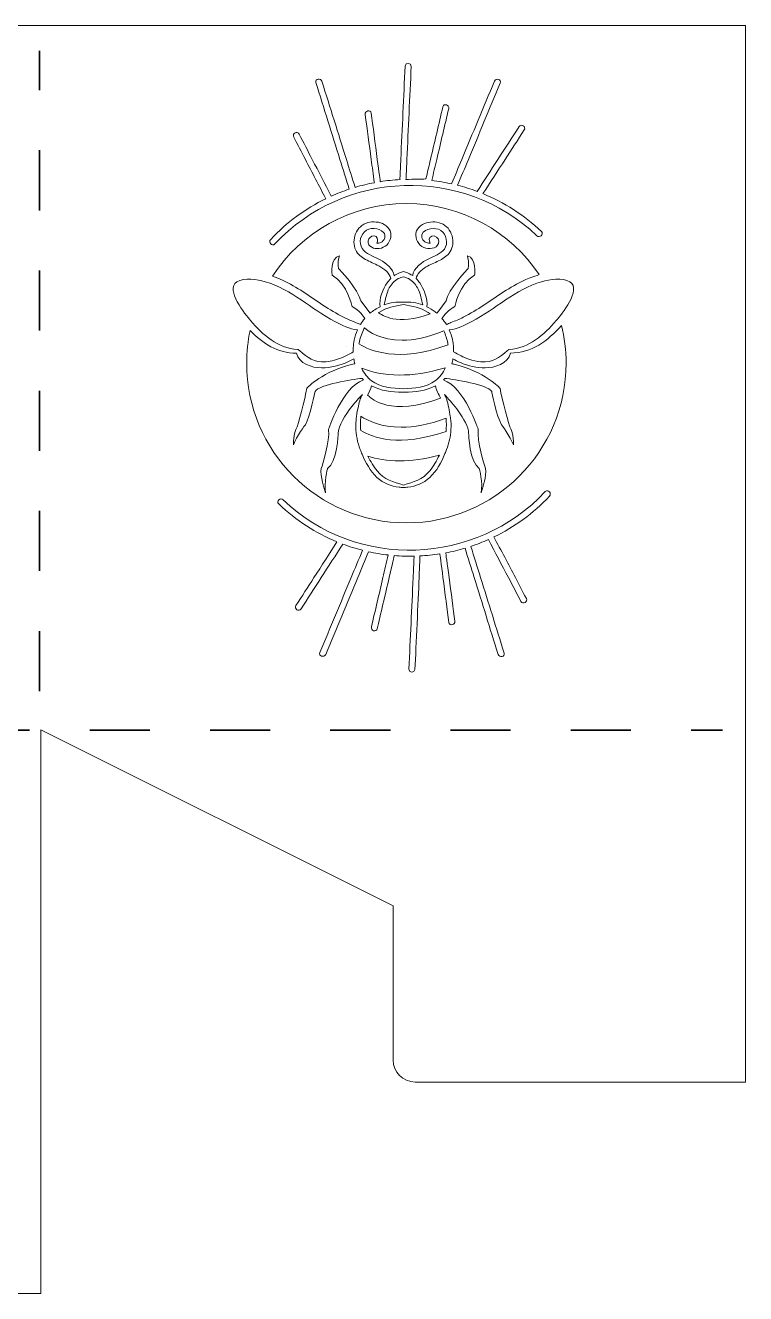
# Model space of a CAD drawing. Extents: x 8 to 992, y -718 to -282.
# Drawn here: x 744.8 to 991.9, y -717.6 to -282.5 of the extents above; entities that cross this region are included whole.
import ezdxf

# ---------------------------------------------------------------- set-up
doc = ezdxf.new("R2010")
doc.units = 0
doc.header["$MEASUREMENT"] = 0
doc.linetypes.add('AI-Linetype-2', pattern=[41.240002, 20.620001, -20.620001])
doc.linetypes.add('AI-Linetype-6', pattern=[41.240002, 20.620001, -20.620001])
doc.layers.add('Layer 1', color=7, linetype='Continuous')

# ---------------------------------------------------------------- blocks, each defined once
blk = doc.blocks.new('block 2')
at = {"layer": 'Layer 1', "true_color": 0x010101}
h = blk.add_hatch(color=18, dxfattribs=at)
h.dxf.hatch_style = 2
h.paths.add_polyline_path([(854.92, -392.8), (854.91, -392.81), (854.91, -392.81)])
at = {"layer": 'Layer 1', "lineweight": 0}
blk.add_lwpolyline([(854.92, -392.8), (854.91, -392.81), (854.91, -392.81), (854.92, -392.8)], dxfattribs=at)
blk.add_lwpolyline([(854.92, -392.8), (854.91, -392.81), (854.91, -392.81), (854.92, -392.8)], dxfattribs=at)
for points, knots in [([(515.73, -282.5), (515.73, -282.5), (265.73, -282.5), (265.73, -282.5), (265.73, -282.5), (259.42, -282.5), (259.42, -282.5), (259.42, -282.5), (27.54, -282.5), (27.54, -282.5), (27.54, -282.5), (27.54, -282.88), (27.54, -282.88), (27.54, -282.88), (26.18, -282.88), (26.18, -282.88), (26.18, -282.88), (25.18, -282.88), (25.18, -282.88), (25.18, -282.88), (7.77, -306.87), (7.77, -306.87), (7.77, -306.87), (7.77, -496.34), (7.77, -496.34), (7.77, -496.34), (25.18, -524.27), (25.18, -524.27), (25.18, -524.27), (25.32, -524.27), (25.32, -524.27), (25.32, -524.27), (26.18, -525.99), (26.18, -525.99), (26.18, -525.99), (34.86, -543.34), (34.86, -543.34), (34.86, -543.34), (85.76, -645.13), (85.76, -645.13), (85.76, -645.13), (85.76, -693.41), (85.76, -693.41), (85.76, -693.61), (85.77, -693.82), (85.77, -694.03), (85.63, -694.61), (85.55, -695.21), (85.55, -695.84), (85.55, -695.84), (85.55, -710.03), (85.55, -710.03), (85.55, -714.23), (88.95, -717.64), (93.15, -717.64), (93.15, -717.64), (107.35, -717.64), (107.35, -717.64), (107.77, -717.64), (108.17, -717.6), (108.57, -717.53), (109.02, -717.56), (109.47, -717.57), (109.93, -717.57), (109.93, -717.57), (182.44, -717.57), (182.44, -717.57), (182.85, -717.57), (183.25, -717.56), (183.65, -717.54), (184.03, -717.6), (184.41, -717.64), (184.8, -717.64), (184.8, -717.64), (199, -717.64), (199, -717.64), (203.2, -717.64), (206.6, -714.23), (206.6, -710.03), (206.6, -710.03), (206.6, -695.84), (206.6, -695.84), (206.6, -695.55), (206.59, -695.26), (206.55, -694.98), (206.59, -694.48), (206.61, -693.97), (206.61, -693.47), (206.61, -693.47), (206.61, -645.13), (206.61, -645.13), (206.61, -645.13), (257.49, -543.34), (257.49, -543.34), (257.49, -543.34), (259.42, -539.47), (259.42, -539.47), (259.42, -539.47), (267.05, -524.22), (267.05, -524.22), (267.05, -524.22), (267.05, -645.13), (267.05, -645.13), (267.05, -645.13), (363.75, -645.13), (363.75, -645.13), (364.02, -645.13), (364.29, -645.12), (364.55, -645.11), (365.04, -645.21), (365.55, -645.26), (366.07, -645.26), (366.07, -645.26), (380.27, -645.26), (380.27, -645.26), (384.47, -645.26), (387.87, -641.85), (387.87, -637.65), (387.87, -637.65), (387.87, -623.46), (387.87, -623.46), (387.87, -623.13), (387.85, -622.81), (387.81, -622.5), (387.84, -621.97), (387.86, -621.44), (387.86, -620.9), (387.86, -620.9), (387.86, -584.65), (387.86, -584.65), (387.86, -584.65), (508.4, -524.37), (508.4, -524.37), (508.4, -524.37), (508.4, -717.57), (508.4, -717.57), (508.4, -717.57), (544.66, -717.57), (544.66, -717.57), (545.56, -717.58), (546.45, -717.52), (547.33, -717.43), (547.33, -717.43), (561.11, -717.43), (561.11, -717.43), (565.31, -717.43), (568.72, -714.02), (568.72, -709.82), (568.72, -709.82), (568.72, -696.14), (568.72, -696.14), (568.82, -695.26), (568.87, -694.37), (568.88, -693.47), (568.88, -693.47), (568.88, -645.13), (568.88, -645.13), (568.88, -645.13), (689.73, -645.13), (689.73, -645.13), (689.73, -645.13), (689.73, -693.41), (689.73, -693.41), (689.73, -693.61), (689.74, -693.8), (689.74, -694), (689.63, -694.53), (689.56, -695.07), (689.56, -695.63), (689.56, -695.63), (689.56, -709.82), (689.56, -709.82), (689.56, -714.02), (692.97, -717.43), (697.17, -717.43), (697.17, -717.43), (711.26, -717.43), (711.26, -717.43), (712.13, -717.52), (713.01, -717.57), (713.89, -717.57), (713.89, -717.57), (750.19, -717.57), (750.19, -717.57), (750.19, -717.57), (750.19, -524.22), (750.19, -524.22), (750.19, -524.22), (871.01, -584.63), (871.01, -584.63), (871.01, -584.63), (871.01, -620.96), (871.01, -620.96), (871.01, -621.37), (871.02, -621.76), (871.04, -622.16), (870.99, -622.52), (870.96, -622.88), (870.96, -623.25), (870.96, -623.25), (870.96, -637.44), (870.96, -637.44), (870.96, -641.64), (874.36, -645.05), (878.56, -645.05), (878.56, -645.05), (892.76, -645.05), (892.76, -645.05), (892.87, -645.05), (892.97, -645.04), (893.07, -645.03), (893.77, -645.09), (894.47, -645.13), (895.18, -645.13), (895.18, -645.13), (991.86, -645.13), (991.86, -645.13), (991.86, -645.13), (991.86, -282.5), (991.86, -282.5), (991.86, -282.5), (515.73, -282.5), (515.73, -282.5)], [0, 0, 0, 0, 1, 1, 1, 2, 2, 2, 3, 3, 3, 4, 4, 4, 5, 5, 5, 6, 6, 6, 7, 7, 7, 8, 8, 8, 9, 9, 9, 10, 10, 10, 11, 11, 11, 12, 12, 12, 13, 13, 13, 14, 14, 14, 15, 15, 15, 16, 16, 16, 17, 17, 17, 18, 18, 18, 19, 19, 19, 20, 20, 20, 21, 21, 21, 22, 22, 22, 23, 23, 23, 24, 24, 24, 25, 25, 25, 26, 26, 26, 27, 27, 27, 28, 28, 28, 29, 29, 29, 30, 30, 30, 31, 31, 31, 32, 32, 32, 33, 33, 33, 34, 34, 34, 35, 35, 35, 36, 36, 36, 37, 37, 37, 38, 38, 38, 39, 39, 39, 40, 40, 40, 41, 41, 41, 42, 42, 42, 43, 43, 43, 44, 44, 44, 45, 45, 45, 46, 46, 46, 47, 47, 47, 48, 48, 48, 49, 49, 49, 50, 50, 50, 51, 51, 51, 52, 52, 52, 53, 53, 53, 54, 54, 54, 55, 55, 55, 56, 56, 56, 57, 57, 57, 58, 58, 58, 59, 59, 59, 60, 60, 60, 61, 61, 61, 62, 62, 62, 63, 63, 63, 64, 64, 64, 65, 65, 65, 66, 66, 66, 67, 67, 67, 68, 68, 68, 69, 69, 69, 70, 70, 70, 71, 71, 71, 72, 72, 72, 73, 73, 73, 74, 74, 74, 74]), ([(830.38, -357.5), (854.3, -332.01), (894.83, -330.46), (920.26, -354.66), (921.24, -355.59), (922.8, -354.19), (921.82, -353.25), (915.83, -347.55), (909.01, -343.22), (901.76, -340.24), (904.3, -336.32), (906.84, -332.41), (909.38, -328.49), (911.56, -325.12), (913.74, -321.75), (915.92, -318.39), (916.66, -317.25), (914.9, -316.1), (914.16, -317.24), (911.73, -320.99), (909.31, -324.74), (906.88, -328.49), (904.51, -332.14), (902.14, -335.8), (899.77, -339.46), (897.57, -338.64), (895.34, -337.94), (893.07, -337.37), (894.31, -334.41), (895.55, -331.45), (896.78, -328.49), (900.42, -319.76), (904.07, -311.04), (907.71, -302.32), (908.23, -301.06), (906.23, -300.42), (905.72, -301.66), (901.98, -310.6), (898.25, -319.55), (894.51, -328.49), (893.35, -331.28), (892.18, -334.08), (891.01, -336.88), (888.77, -336.38), (886.51, -336), (884.23, -335.75), (884.8, -333.33), (885.37, -330.91), (885.94, -328.49), (887.3, -322.69), (888.66, -316.89), (890.02, -311.1), (890.33, -309.79), (888.34, -309.12), (888.03, -310.44), (886.62, -316.46), (885.21, -322.47), (883.79, -328.49), (883.27, -330.71), (882.75, -332.94), (882.23, -335.16), (882.19, -335.3), (877.63, -335.3), (875.34, -335.35), (875.37, -335.26), (875.39, -335.16), (875.39, -335.06), (875.5, -332.87), (875.6, -330.68), (875.7, -328.49), (876.19, -317.86), (876.68, -307.23), (877.18, -296.6), (877.24, -295.25), (875.15, -295.14), (875.08, -296.49), (874.59, -307.16), (874.09, -317.82), (873.6, -328.49), (873.5, -330.64), (873.4, -332.8), (873.3, -334.95), (873.29, -335.13), (873.32, -335.28), (873.38, -335.42), (871.09, -335.53), (868.81, -335.77), (866.54, -336.13), (866.55, -336.09), (866.12, -332.79), (865.55, -328.49), (864.88, -323.37), (864.01, -316.83), (863.45, -312.63), (863.27, -311.29), (861.22, -311.75), (861.4, -313.09), (862.09, -318.22), (862.77, -323.35), (863.45, -328.49), (863.8, -331.09), (864.15, -333.69), (864.49, -336.29), (864.49, -336.29), (864.54, -336.47), (864.54, -336.47), (862.31, -336.89), (860.1, -337.42), (857.93, -338.07), (856.93, -334.88), (855.93, -331.68), (854.93, -328.49), (852.14, -319.55), (849.35, -310.61), (846.56, -301.66), (846.16, -300.39), (844.11, -300.82), (844.51, -302.12), (847.26, -310.91), (850, -319.7), (852.74, -328.49), (853.81, -331.89), (854.87, -335.3), (855.93, -338.7), (853.85, -339.39), (851.79, -340.19), (849.77, -341.1), (847.59, -336.9), (845.41, -332.69), (843.24, -328.49), (841.74, -325.6), (840.25, -322.72), (838.75, -319.83), (838.13, -318.63), (836.26, -319.59), (836.89, -320.8), (838.22, -323.36), (839.54, -325.92), (840.87, -328.49), (843.2, -332.99), (845.54, -337.49), (847.87, -341.99), (840.95, -345.37), (834.53, -350.02), (828.98, -355.94), (828.06, -356.92), (829.46, -358.49), (830.38, -357.5)], [0, 0, 0, 0, 1, 1, 1, 2, 2, 2, 3, 3, 3, 4, 4, 4, 5, 5, 5, 6, 6, 6, 7, 7, 7, 8, 8, 8, 9, 9, 9, 10, 10, 10, 11, 11, 11, 12, 12, 12, 13, 13, 13, 14, 14, 14, 15, 15, 15, 16, 16, 16, 17, 17, 17, 18, 18, 18, 19, 19, 19, 20, 20, 20, 21, 21, 21, 22, 22, 22, 23, 23, 23, 24, 24, 24, 25, 25, 25, 26, 26, 26, 27, 27, 27, 28, 28, 28, 29, 29, 29, 30, 30, 30, 31, 31, 31, 32, 32, 32, 33, 33, 33, 34, 34, 34, 35, 35, 35, 36, 36, 36, 37, 37, 37, 38, 38, 38, 39, 39, 39, 40, 40, 40, 41, 41, 41, 42, 42, 42, 43, 43, 43, 44, 44, 44, 45, 45, 45, 46, 46, 46, 47, 47, 47, 48, 48, 48, 49, 49, 49, 49]), ([(828.98, -355.94), (834.53, -350.02), (840.95, -345.37), (847.87, -341.99), (845.54, -337.49), (843.2, -332.99), (840.87, -328.49), (839.54, -325.92), (838.22, -323.36), (836.89, -320.8), (836.26, -319.59), (838.13, -318.63), (838.75, -319.83), (840.25, -322.72), (841.74, -325.6), (843.24, -328.49), (845.41, -332.69), (847.59, -336.9), (849.77, -341.1), (851.79, -340.19), (853.85, -339.39), (855.93, -338.7), (854.87, -335.3), (853.81, -331.89), (852.74, -328.49), (850, -319.7), (847.26, -310.91), (844.51, -302.12), (844.11, -300.82), (846.16, -300.39), (846.56, -301.66), (849.35, -310.61), (852.14, -319.55), (854.93, -328.49), (855.93, -331.68), (856.93, -334.88), (857.93, -338.07), (860.1, -337.42), (862.31, -336.89), (864.54, -336.47), (864.54, -336.47), (864.49, -336.29), (864.49, -336.29), (864.15, -333.69), (863.8, -331.09), (863.45, -328.49), (862.77, -323.35), (862.09, -318.22), (861.4, -313.09), (861.22, -311.75), (863.27, -311.29), (863.45, -312.63), (864.01, -316.83), (864.88, -323.37), (865.55, -328.49), (866.12, -332.79), (866.55, -336.09), (866.54, -336.13), (868.81, -335.77), (871.09, -335.53), (873.38, -335.42), (873.32, -335.28), (873.29, -335.13), (873.3, -334.95), (873.4, -332.8), (873.5, -330.64), (873.6, -328.49), (874.09, -317.82), (874.59, -307.16), (875.08, -296.49), (875.15, -295.14), (877.24, -295.25), (877.18, -296.6), (876.68, -307.23), (876.19, -317.86), (875.7, -328.49), (875.6, -330.68), (875.5, -332.87), (875.39, -335.06), (875.39, -335.16), (875.37, -335.26), (875.34, -335.35), (877.63, -335.3), (882.19, -335.3), (882.23, -335.16), (882.75, -332.94), (883.27, -330.71), (883.79, -328.49), (885.21, -322.47), (886.62, -316.46), (888.03, -310.44), (888.34, -309.12), (890.33, -309.79), (890.02, -311.1), (888.66, -316.89), (887.3, -322.69), (885.94, -328.49), (885.37, -330.91), (884.8, -333.33), (884.23, -335.75), (886.51, -336), (888.77, -336.38), (891.01, -336.88), (892.18, -334.08), (893.35, -331.28), (894.51, -328.49), (898.25, -319.55), (901.98, -310.6), (905.72, -301.66), (906.23, -300.42), (908.23, -301.06), (907.71, -302.32), (904.07, -311.04), (900.42, -319.76), (896.78, -328.49), (895.55, -331.45), (894.31, -334.41), (893.07, -337.37), (895.34, -337.94), (897.57, -338.64), (899.77, -339.46), (902.14, -335.8), (904.51, -332.14), (906.88, -328.49), (909.31, -324.74), (911.73, -320.99), (914.16, -317.24), (914.9, -316.1), (916.66, -317.25), (915.92, -318.39), (913.74, -321.75), (911.56, -325.12), (909.38, -328.49), (906.84, -332.41), (904.3, -336.32), (901.76, -340.24), (909.01, -343.22), (915.83, -347.55), (921.82, -353.25), (922.8, -354.19), (921.24, -355.59), (920.26, -354.66), (894.83, -330.46), (854.3, -332.01), (830.38, -357.5), (829.46, -358.49), (828.06, -356.92), (828.98, -355.94)], [0, 0, 0, 0, 1, 1, 1, 2, 2, 2, 3, 3, 3, 4, 4, 4, 5, 5, 5, 6, 6, 6, 7, 7, 7, 8, 8, 8, 9, 9, 9, 10, 10, 10, 11, 11, 11, 12, 12, 12, 13, 13, 13, 14, 14, 14, 15, 15, 15, 16, 16, 16, 17, 17, 17, 18, 18, 18, 19, 19, 19, 20, 20, 20, 21, 21, 21, 22, 22, 22, 23, 23, 23, 24, 24, 24, 25, 25, 25, 26, 26, 26, 27, 27, 27, 28, 28, 28, 29, 29, 29, 30, 30, 30, 31, 31, 31, 32, 32, 32, 33, 33, 33, 34, 34, 34, 35, 35, 35, 36, 36, 36, 37, 37, 37, 38, 38, 38, 39, 39, 39, 40, 40, 40, 41, 41, 41, 42, 42, 42, 43, 43, 43, 44, 44, 44, 45, 45, 45, 46, 46, 46, 47, 47, 47, 48, 48, 48, 49, 49, 49, 49]), ([(895.03, -382.65), (897.45, -381.38), (899.8, -380.01), (902.07, -378.5), (906.6, -375.52), (911.03, -372.19), (915.99, -369.94), (917.27, -369.36), (919.08, -368.63), (921.08, -368.03), (911.26, -353.34), (894.53, -343.66), (875.52, -343.66), (856.29, -343.66), (839.38, -353.58), (829.61, -368.58), (830.93, -369.04), (832.1, -369.53), (833.01, -369.94), (837.97, -372.19), (842.39, -375.52), (846.92, -378.5), (849.2, -380.01), (851.54, -381.38), (853.96, -382.65), (855.81, -383.62), (857.87, -384.22), (859.73, -385.16), (860.19, -384.41), (860.71, -383.71), (861.27, -383.05), (860.76, -382.12), (859.56, -380.51), (856.88, -378.96), (856.88, -378.96), (855.45, -371.36), (850.07, -368.19), (850.07, -368.19), (849.28, -362.33), (852.6, -361.54), (852.6, -361.54), (851.81, -363.44), (852.28, -365.97), (852.28, -365.97), (859.25, -373.26), (859.89, -377.06), (859.89, -377.06), (863.05, -381.28), (863.05, -381.28), (864.09, -380.39), (865.25, -379.63), (866.48, -379.02), (866.01, -376.39), (867.57, -372.85), (868.9, -370.85), (869.23, -370.34), (869.65, -369.84), (870.14, -369.37), (869.88, -368.43), (869.48, -367.67), (868.76, -366.95), (867.96, -366.14), (867.03, -365.53), (866.03, -365.01), (864.53, -364.22), (862.93, -363.62), (861.46, -362.79), (860.13, -362.04), (858.82, -361.03), (858.14, -359.62), (857.3, -357.88), (857.36, -355.83), (858.08, -354.05), (858.85, -352.15), (860.29, -350.71), (862.3, -350.19), (864.12, -349.71), (866.3, -349.86), (867.94, -350.82), (869.8, -351.9), (870.72, -353.95), (869.95, -356.01), (869.22, -357.97), (867.55, -359.13), (865.46, -359.1), (864.63, -359.1), (863.74, -358.85), (863.11, -358.29), (862.42, -357.67), (862.13, -356.63), (862.6, -355.79), (863.07, -354.96), (864.26, -354.36), (865.11, -354.99), (865.86, -355.54), (865.68, -356.49), (865.36, -357.22), (865.83, -357.26), (866.35, -357.18), (866.76, -357), (868.01, -356.43), (868.72, -354.58), (867.69, -353.51), (866.11, -351.87), (862.73, -351.68), (861.1, -353.32), (859.39, -355.03), (859.16, -358.06), (860.9, -359.76), (862.46, -361.28), (864.69, -361.88), (866.55, -362.95), (868.47, -364.06), (871.12, -365.99), (871.31, -368.38), (871.46, -368.27), (871.62, -368.16), (871.78, -368.06), (872.63, -367.53), (873.56, -367.13), (874.5, -366.98), (875.43, -367.13), (876.36, -367.53), (877.21, -368.06), (877.37, -368.16), (877.52, -368.26), (877.68, -368.37), (877.88, -365.74), (881.04, -363.64), (883.17, -362.56), (884.99, -361.63), (887.27, -360.95), (888.55, -359.25), (889.97, -357.38), (889.29, -354.11), (887.33, -352.86), (886.31, -352.21), (884.95, -352.1), (883.78, -352.3), (882.67, -352.48), (881.18, -353.07), (880.86, -354.28), (880.53, -355.5), (881.51, -356.89), (882.71, -357.15), (882.99, -357.21), (883.32, -357.24), (883.64, -357.23), (883.28, -356.39), (883.14, -355.22), (884.19, -354.82), (885.3, -354.4), (886.55, -355.45), (886.62, -356.57), (886.78, -358.84), (883.88, -359.36), (882.21, -358.98), (880.18, -358.52), (878.83, -356.53), (878.76, -354.52), (878.68, -352.39), (880.5, -350.81), (882.39, -350.25), (884.23, -349.71), (886.37, -349.84), (888.08, -350.72), (889.85, -351.64), (890.99, -353.55), (891.33, -355.47), (891.67, -357.33), (891.35, -359.16), (890.17, -360.66), (889.24, -361.85), (887.9, -362.64), (886.56, -363.3), (885.14, -364), (883.66, -364.58), (882.29, -365.38), (881.43, -365.89), (880.66, -366.48), (879.97, -367.22), (879.39, -367.84), (879.07, -368.56), (878.86, -369.36), (879.34, -369.84), (879.77, -370.34), (880.1, -370.85), (881.42, -372.85), (882.99, -376.39), (882.51, -379.02), (883.53, -379.52), (884.48, -380.13), (885.37, -380.82), (885.57, -380.97), (885.76, -381.12), (885.94, -381.28), (885.94, -381.28), (886.6, -380.4), (886.6, -380.4), (886.6, -380.4), (889.11, -377.06), (889.11, -377.06), (889.74, -373.26), (896.71, -365.97), (896.71, -365.97), (897.18, -363.44), (896.39, -361.54), (896.39, -361.54), (899.72, -362.33), (898.93, -368.19), (898.93, -368.19), (893.54, -371.36), (892.12, -378.96), (892.12, -378.96), (890.91, -379.65), (890.02, -380.36), (889.34, -381.01), (888.51, -381.81), (888.01, -382.54), (887.72, -383.05), (888.29, -383.71), (888.8, -384.41), (889.26, -385.16), (889.76, -384.91), (890.26, -384.68), (890.78, -384.47), (892.2, -383.87), (893.68, -383.36), (895.03, -382.65)], [0, 0, 0, 0, 1, 1, 1, 2, 2, 2, 3, 3, 3, 4, 4, 4, 5, 5, 5, 6, 6, 6, 7, 7, 7, 8, 8, 8, 9, 9, 9, 10, 10, 10, 11, 11, 11, 12, 12, 12, 13, 13, 13, 14, 14, 14, 15, 15, 15, 16, 16, 16, 17, 17, 17, 18, 18, 18, 19, 19, 19, 20, 20, 20, 21, 21, 21, 22, 22, 22, 23, 23, 23, 24, 24, 24, 25, 25, 25, 26, 26, 26, 27, 27, 27, 28, 28, 28, 29, 29, 29, 30, 30, 30, 31, 31, 31, 32, 32, 32, 33, 33, 33, 34, 34, 34, 35, 35, 35, 36, 36, 36, 37, 37, 37, 38, 38, 38, 39, 39, 39, 40, 40, 40, 41, 41, 41, 42, 42, 42, 43, 43, 43, 44, 44, 44, 45, 45, 45, 46, 46, 46, 47, 47, 47, 48, 48, 48, 49, 49, 49, 50, 50, 50, 51, 51, 51, 52, 52, 52, 53, 53, 53, 54, 54, 54, 55, 55, 55, 56, 56, 56, 57, 57, 57, 58, 58, 58, 59, 59, 59, 60, 60, 60, 61, 61, 61, 62, 62, 62, 63, 63, 63, 64, 64, 64, 65, 65, 65, 66, 66, 66, 67, 67, 67, 68, 68, 68, 69, 69, 69, 70, 70, 70, 71, 71, 71, 72, 72, 72, 73, 73, 73, 74, 74, 74, 75, 75, 75, 76, 76, 76, 76]), ([(889.26, -385.16), (888.8, -384.41), (888.29, -383.71), (887.72, -383.05), (888.01, -382.54), (888.51, -381.81), (889.34, -381.01), (890.02, -380.36), (890.91, -379.65), (892.12, -378.96), (892.12, -378.96), (893.54, -371.36), (898.93, -368.19), (898.93, -368.19), (899.72, -362.33), (896.39, -361.54), (896.39, -361.54), (897.18, -363.44), (896.71, -365.97), (896.71, -365.97), (889.74, -373.26), (889.11, -377.06), (889.11, -377.06), (886.6, -380.4), (886.6, -380.4), (886.6, -380.4), (885.94, -381.28), (885.94, -381.28), (885.76, -381.12), (885.57, -380.97), (885.37, -380.82), (884.48, -380.13), (883.53, -379.52), (882.51, -379.02), (882.99, -376.39), (881.42, -372.85), (880.1, -370.85), (879.77, -370.34), (879.34, -369.84), (878.86, -369.36), (879.07, -368.56), (879.39, -367.84), (879.97, -367.22), (880.66, -366.48), (881.43, -365.89), (882.29, -365.38), (883.66, -364.58), (885.14, -364), (886.56, -363.3), (887.9, -362.64), (889.24, -361.85), (890.17, -360.66), (891.35, -359.16), (891.67, -357.33), (891.33, -355.47), (890.99, -353.55), (889.85, -351.64), (888.08, -350.72), (886.37, -349.84), (884.23, -349.71), (882.39, -350.25), (880.5, -350.81), (878.68, -352.39), (878.76, -354.52), (878.83, -356.53), (880.18, -358.52), (882.21, -358.98), (883.88, -359.36), (886.78, -358.84), (886.62, -356.57), (886.55, -355.45), (885.3, -354.4), (884.19, -354.82), (883.14, -355.22), (883.28, -356.39), (883.64, -357.23), (883.32, -357.24), (882.99, -357.21), (882.71, -357.15), (881.51, -356.89), (880.53, -355.5), (880.86, -354.28), (881.18, -353.07), (882.67, -352.48), (883.78, -352.3), (884.95, -352.1), (886.31, -352.21), (887.33, -352.86), (889.29, -354.11), (889.97, -357.38), (888.55, -359.25), (887.27, -360.95), (884.99, -361.63), (883.17, -362.56), (881.04, -363.64), (877.88, -365.74), (877.68, -368.37), (877.52, -368.26), (877.37, -368.16), (877.21, -368.06), (876.36, -367.53), (875.43, -367.13), (874.5, -366.98), (873.56, -367.13), (872.63, -367.53), (871.78, -368.06), (871.62, -368.16), (871.46, -368.27), (871.31, -368.38), (871.12, -365.99), (868.47, -364.06), (866.55, -362.95), (864.69, -361.88), (862.46, -361.28), (860.9, -359.76), (859.16, -358.06), (859.39, -355.03), (861.1, -353.32), (862.73, -351.68), (866.11, -351.87), (867.69, -353.51), (868.72, -354.58), (868.01, -356.43), (866.76, -357), (866.35, -357.18), (865.83, -357.26), (865.36, -357.22), (865.68, -356.49), (865.86, -355.54), (865.11, -354.99), (864.26, -354.36), (863.07, -354.96), (862.6, -355.79), (862.13, -356.63), (862.42, -357.67), (863.11, -358.29), (863.74, -358.85), (864.63, -359.1), (865.46, -359.1), (867.55, -359.13), (869.22, -357.97), (869.95, -356.01), (870.72, -353.95), (869.8, -351.9), (867.94, -350.82), (866.3, -349.86), (864.12, -349.71), (862.3, -350.19), (860.29, -350.71), (858.85, -352.15), (858.08, -354.05), (857.36, -355.83), (857.3, -357.88), (858.14, -359.62), (858.82, -361.03), (860.13, -362.04), (861.46, -362.79), (862.93, -363.62), (864.53, -364.22), (866.03, -365.01), (867.03, -365.53), (867.96, -366.14), (868.76, -366.95), (869.48, -367.67), (869.88, -368.43), (870.14, -369.37), (869.65, -369.84), (869.23, -370.34), (868.9, -370.85), (867.57, -372.85), (866.01, -376.39), (866.48, -379.02), (865.25, -379.63), (864.09, -380.39), (863.05, -381.28), (863.05, -381.28), (859.89, -377.06), (859.89, -377.06), (859.25, -373.26), (852.28, -365.97), (852.28, -365.97), (851.81, -363.44), (852.6, -361.54), (852.6, -361.54), (849.28, -362.33), (850.07, -368.19), (850.07, -368.19), (855.45, -371.36), (856.88, -378.96), (856.88, -378.96), (859.56, -380.51), (860.76, -382.12), (861.27, -383.05), (860.71, -383.71), (860.19, -384.41), (859.73, -385.16), (857.87, -384.22), (855.81, -383.62), (853.96, -382.65), (851.54, -381.38), (849.2, -380.01), (846.92, -378.5), (842.39, -375.52), (837.97, -372.19), (833.01, -369.94), (832.1, -369.53), (830.93, -369.04), (829.61, -368.58), (839.38, -353.58), (856.29, -343.66), (875.52, -343.66), (894.53, -343.66), (911.26, -353.34), (921.08, -368.03), (919.08, -368.63), (917.27, -369.36), (915.99, -369.94), (911.03, -372.19), (906.6, -375.52), (902.07, -378.5), (899.8, -380.01), (897.45, -381.38), (895.03, -382.65), (893.68, -383.36), (892.2, -383.87), (890.78, -384.47), (890.26, -384.68), (889.76, -384.91), (889.26, -385.16)], [0, 0, 0, 0, 1, 1, 1, 2, 2, 2, 3, 3, 3, 4, 4, 4, 5, 5, 5, 6, 6, 6, 7, 7, 7, 8, 8, 8, 9, 9, 9, 10, 10, 10, 11, 11, 11, 12, 12, 12, 13, 13, 13, 14, 14, 14, 15, 15, 15, 16, 16, 16, 17, 17, 17, 18, 18, 18, 19, 19, 19, 20, 20, 20, 21, 21, 21, 22, 22, 22, 23, 23, 23, 24, 24, 24, 25, 25, 25, 26, 26, 26, 27, 27, 27, 28, 28, 28, 29, 29, 29, 30, 30, 30, 31, 31, 31, 32, 32, 32, 33, 33, 33, 34, 34, 34, 35, 35, 35, 36, 36, 36, 37, 37, 37, 38, 38, 38, 39, 39, 39, 40, 40, 40, 41, 41, 41, 42, 42, 42, 43, 43, 43, 44, 44, 44, 45, 45, 45, 46, 46, 46, 47, 47, 47, 48, 48, 48, 49, 49, 49, 50, 50, 50, 51, 51, 51, 52, 52, 52, 53, 53, 53, 54, 54, 54, 55, 55, 55, 56, 56, 56, 57, 57, 57, 58, 58, 58, 59, 59, 59, 60, 60, 60, 61, 61, 61, 62, 62, 62, 63, 63, 63, 64, 64, 64, 65, 65, 65, 66, 66, 66, 67, 67, 67, 68, 68, 68, 69, 69, 69, 70, 70, 70, 71, 71, 71, 72, 72, 72, 73, 73, 73, 74, 74, 74, 75, 75, 75, 76, 76, 76, 76]), ([(838.19, -393.69), (838.37, -393.7), (838.51, -393.78), (838.61, -393.88), (838.61, -393.88), (838.82, -394.01), (838.82, -394.01), (841.78, -396.61), (843.72, -398.2), (847.92, -397.9), (849.9, -397.76), (851.8, -397.19), (853.62, -396.42), (854.88, -395.87), (856.11, -395.23), (857.29, -394.55), (857.28, -394.09), (857.28, -393.63), (857.3, -393.18), (857.33, -392.26), (857.46, -391.37), (857.64, -390.5), (857.89, -389.27), (858.26, -388.09), (858.76, -386.98), (856.05, -386.72), (853.35, -385.31), (851.02, -384.11), (846.96, -382.03), (843.25, -379.24), (839.46, -376.72), (835.58, -374.14), (831.61, -371.78), (827.11, -370.46), (824.29, -369.63), (820.06, -368.87), (817.37, -370.54), (813.23, -373.11), (820.39, -381.78), (822.07, -383.76), (826.31, -388.73), (831.43, -393.2), (838.19, -393.69)], [0, 0, 0, 0, 1, 1, 1, 2, 2, 2, 3, 3, 3, 4, 4, 4, 5, 5, 5, 6, 6, 6, 7, 7, 7, 8, 8, 8, 9, 9, 9, 10, 10, 10, 11, 11, 11, 12, 12, 12, 13, 13, 13, 14, 14, 14, 14]), ([(817.37, -370.54), (820.06, -368.87), (824.29, -369.63), (827.11, -370.46), (831.61, -371.78), (835.58, -374.14), (839.46, -376.72), (843.25, -379.24), (846.96, -382.03), (851.02, -384.11), (853.35, -385.31), (856.05, -386.72), (858.76, -386.98), (858.26, -388.09), (857.89, -389.27), (857.64, -390.5), (857.46, -391.37), (857.33, -392.26), (857.3, -393.18), (857.28, -393.63), (857.28, -394.09), (857.29, -394.55), (856.11, -395.23), (854.88, -395.87), (853.62, -396.42), (851.8, -397.19), (849.9, -397.76), (847.92, -397.9), (843.72, -398.2), (841.78, -396.61), (838.82, -394.01), (838.82, -394.01), (838.61, -393.88), (838.61, -393.88), (838.51, -393.78), (838.37, -393.7), (838.19, -393.69), (831.43, -393.2), (826.31, -388.73), (822.07, -383.76), (820.39, -381.78), (813.23, -373.11), (817.37, -370.54)], [0, 0, 0, 0, 1, 1, 1, 2, 2, 2, 3, 3, 3, 4, 4, 4, 5, 5, 5, 6, 6, 6, 7, 7, 7, 8, 8, 8, 9, 9, 9, 10, 10, 10, 11, 11, 11, 12, 12, 12, 13, 13, 13, 14, 14, 14, 14]), ([(881.14, -378.43), (880.57, -376.5), (880.43, -374.42), (879.33, -372.58), (878.56, -371.33), (877.6, -370.08), (876.26, -369.39), (875.68, -369.08), (875.09, -368.91), (874.5, -368.78), (873.91, -368.91), (873.32, -369.08), (872.73, -369.39), (871.4, -370.08), (870.43, -371.33), (869.67, -372.58), (868.56, -374.42), (868.43, -376.5), (867.86, -378.43), (869.92, -377.65), (872.17, -377.29), (874.5, -377.45), (876.83, -377.29), (879.08, -377.65), (881.14, -378.43)], [0, 0, 0, 0, 1, 1, 1, 2, 2, 2, 3, 3, 3, 4, 4, 4, 5, 5, 5, 6, 6, 6, 7, 7, 7, 8, 8, 8, 8]), ([(867.86, -378.43), (868.43, -376.5), (868.56, -374.42), (869.67, -372.58), (870.43, -371.33), (871.4, -370.08), (872.73, -369.39), (873.32, -369.08), (873.91, -368.91), (874.5, -368.78), (875.09, -368.91), (875.68, -369.08), (876.26, -369.39), (877.6, -370.08), (878.56, -371.33), (879.33, -372.58), (880.43, -374.42), (880.57, -376.5), (881.14, -378.43), (879.08, -377.65), (876.83, -377.29), (874.5, -377.45), (872.17, -377.29), (869.92, -377.65), (867.86, -378.43)], [0, 0, 0, 0, 1, 1, 1, 2, 2, 2, 3, 3, 3, 4, 4, 4, 5, 5, 5, 6, 6, 6, 7, 7, 7, 8, 8, 8, 8]), ([(931.63, -370.54), (928.94, -368.87), (924.71, -369.63), (921.88, -370.46), (917.38, -371.78), (913.42, -374.14), (909.54, -376.72), (905.75, -379.24), (902.03, -382.03), (897.97, -384.11), (895.64, -385.31), (892.94, -386.72), (890.23, -386.98), (890.87, -388.39), (891.32, -389.91), (891.55, -391.5), (891.63, -392.05), (891.68, -392.61), (891.7, -393.18), (891.72, -393.63), (891.72, -394.09), (891.7, -394.55), (893.36, -395.51), (895.1, -396.38), (896.92, -397.01), (898.26, -397.47), (899.65, -397.8), (901.08, -397.9), (905.28, -398.2), (907.22, -396.61), (910.18, -394.01), (910.18, -394.01), (910.38, -393.88), (910.38, -393.88), (910.49, -393.78), (910.62, -393.7), (910.81, -393.69), (917.56, -393.2), (922.68, -388.73), (926.92, -383.76), (928.61, -381.78), (935.77, -373.11), (931.63, -370.54)], [0, 0, 0, 0, 1, 1, 1, 2, 2, 2, 3, 3, 3, 4, 4, 4, 5, 5, 5, 6, 6, 6, 7, 7, 7, 8, 8, 8, 9, 9, 9, 10, 10, 10, 11, 11, 11, 12, 12, 12, 13, 13, 13, 14, 14, 14, 14]), ([(926.92, -383.76), (922.68, -388.73), (917.56, -393.2), (910.81, -393.69), (910.62, -393.7), (910.49, -393.78), (910.38, -393.88), (910.38, -393.88), (910.18, -394.01), (910.18, -394.01), (907.22, -396.61), (905.28, -398.2), (901.08, -397.9), (899.65, -397.8), (898.26, -397.47), (896.92, -397.01), (895.1, -396.38), (893.36, -395.51), (891.7, -394.55), (891.72, -394.09), (891.72, -393.63), (891.7, -393.18), (891.68, -392.61), (891.63, -392.05), (891.55, -391.5), (891.32, -389.91), (890.87, -388.39), (890.23, -386.98), (892.94, -386.72), (895.64, -385.31), (897.97, -384.11), (902.03, -382.03), (905.75, -379.24), (909.54, -376.72), (913.42, -374.14), (917.38, -371.78), (921.88, -370.46), (924.71, -369.63), (928.94, -368.87), (931.63, -370.54), (935.77, -373.11), (928.61, -381.78), (926.92, -383.76)], [0, 0, 0, 0, 1, 1, 1, 2, 2, 2, 3, 3, 3, 4, 4, 4, 5, 5, 5, 6, 6, 6, 7, 7, 7, 8, 8, 8, 9, 9, 9, 10, 10, 10, 11, 11, 11, 12, 12, 12, 13, 13, 13, 14, 14, 14, 14]), ([(865.93, -381.03), (866.93, -381.88), (872.29, -385.68), (883.72, -381.47), (883.48, -381.3), (883.23, -381.13), (882.97, -380.97), (880.24, -379.28), (877.53, -378.78), (874.5, -378.3), (871.47, -378.78), (868.75, -379.28), (866.03, -380.97), (866.03, -380.97), (865.93, -381.03), (865.93, -381.03)], [0, 0, 0, 0, 1, 1, 1, 2, 2, 2, 3, 3, 3, 4, 4, 4, 5, 5, 5, 5]), ([(874.5, -378.3), (877.53, -378.78), (880.24, -379.28), (882.97, -380.97), (883.23, -381.13), (883.48, -381.3), (883.72, -381.47), (872.29, -385.68), (866.93, -381.88), (865.93, -381.03), (865.93, -381.03), (866.03, -380.97), (866.03, -380.97), (868.75, -379.28), (871.47, -378.78), (874.5, -378.3)], [0, 0, 0, 0, 1, 1, 1, 2, 2, 2, 3, 3, 3, 4, 4, 4, 5, 5, 5, 5]), ([(928.67, -385.48), (924.01, -390.73), (918.4, -394.99), (911.21, -394.94), (910.32, -398.53), (905.84, -400.01), (902.53, -399.99), (899.68, -399.97), (896.71, -399.35), (894.03, -398.18), (893.15, -397.8), (892.31, -397.36), (891.5, -396.86), (891.42, -397.45), (891.3, -398.03), (891.16, -398.61), (891.52, -398.68), (891.86, -398.77), (892.21, -398.85), (902.05, -401.15), (907.64, -406.99), (907.64, -406.99), (908.11, -410.47), (910.96, -420.29), (910.96, -420.29), (912.39, -422.5), (912.23, -426.46), (912.23, -426.46), (911.12, -423.45), (908.11, -419.5), (908.11, -419.5), (906.53, -416.8), (904.79, -408.09), (904.79, -408.09), (903.29, -405.65), (891.92, -404.02), (888.7, -403.61), (888.55, -403.79), (888.39, -403.96), (888.23, -404.13), (895.48, -406.69), (900.19, -421.24), (900.19, -421.24), (899.56, -424.88), (902.41, -433.75), (902.41, -433.75), (903.41, -435.53), (902.06, -440.21), (901.18, -442.83), (901.82, -439.44), (900.51, -434.54), (900.51, -434.54), (897.18, -432.48), (896.87, -422.5), (896.87, -422.5), (896.81, -420.27), (895.24, -417.44), (893.29, -414.77), (891.93, -412.9), (890.38, -411.12), (889.04, -409.66), (888.88, -409.49), (888.73, -409.32), (888.58, -409.16), (888.68, -409.34), (888.77, -409.53), (888.86, -409.71), (889.02, -410.03), (889.16, -410.35), (889.27, -410.68), (889.9, -412.65), (890.29, -414.67), (890.58, -416.71), (890.6, -416.88), (890.63, -417.05), (890.65, -417.23), (890.83, -418.57), (890.88, -419.89), (890.8, -421.2), (890.67, -423.53), (890.16, -425.81), (889.3, -428.06), (889.12, -428.51), (888.94, -428.96), (888.75, -429.42), (887.51, -432.4), (885.91, -435.39), (883.57, -437.6), (881.28, -439.76), (878.8, -440.57), (875.99, -440.93), (875.5, -440.99), (875.01, -441.04), (874.5, -441.08), (873.99, -441.04), (873.49, -440.99), (873, -440.93), (870.19, -440.57), (867.71, -439.76), (865.42, -437.6), (863.13, -435.44), (861.56, -432.53), (860.33, -429.62), (860.11, -429.1), (859.9, -428.57), (859.7, -428.06), (858.73, -425.55), (858.21, -422.99), (858.17, -420.38), (858.15, -419.34), (858.2, -418.29), (858.34, -417.23), (858.41, -416.68), (858.49, -416.14), (858.58, -415.6), (858.85, -413.94), (859.21, -412.29), (859.72, -410.68), (859.9, -410.15), (860.14, -409.65), (860.42, -409.16), (859.32, -410.33), (858.05, -411.75), (856.84, -413.28), (854.4, -416.35), (852.2, -419.84), (852.13, -422.5), (852.13, -422.5), (851.81, -432.48), (848.48, -434.54), (848.48, -434.54), (847.18, -439.44), (847.82, -442.83), (846.93, -440.21), (845.58, -435.53), (846.58, -433.75), (846.58, -433.75), (849.43, -424.88), (848.8, -421.24), (848.8, -421.24), (853.51, -406.69), (860.76, -404.13), (860.6, -403.96), (860.45, -403.79), (860.3, -403.61), (857.08, -404.02), (845.7, -405.65), (844.21, -408.09), (844.21, -408.09), (842.47, -416.8), (840.88, -419.5), (840.88, -419.5), (837.87, -423.45), (836.77, -426.46), (836.77, -426.46), (836.61, -422.5), (838.03, -420.29), (838.03, -420.29), (840.88, -410.47), (841.36, -406.99), (841.36, -406.99), (847.1, -400.98), (857.2, -398.76), (857.42, -398.71), (857.62, -398.65), (857.84, -398.61), (857.69, -398.03), (857.58, -397.45), (857.49, -396.86), (856.9, -397.22), (856.28, -397.55), (855.65, -397.86), (852.79, -399.23), (849.56, -399.97), (846.46, -399.99), (843.15, -400.01), (838.67, -398.53), (837.79, -394.94), (831.4, -394.98), (826.26, -391.63), (821.92, -387.2), (821.17, -390.82), (820.76, -394.57), (820.76, -398.42), (820.76, -428.66), (845.28, -453.18), (875.52, -453.18), (905.77, -453.18), (930.29, -428.66), (930.29, -398.42), (930.29, -393.94), (929.74, -389.59), (928.72, -385.43), (928.72, -385.43), (928.67, -385.48), (928.67, -385.48)], [0, 0, 0, 0, 1, 1, 1, 2, 2, 2, 3, 3, 3, 4, 4, 4, 5, 5, 5, 6, 6, 6, 7, 7, 7, 8, 8, 8, 9, 9, 9, 10, 10, 10, 11, 11, 11, 12, 12, 12, 13, 13, 13, 14, 14, 14, 15, 15, 15, 16, 16, 16, 17, 17, 17, 18, 18, 18, 19, 19, 19, 20, 20, 20, 21, 21, 21, 22, 22, 22, 23, 23, 23, 24, 24, 24, 25, 25, 25, 26, 26, 26, 27, 27, 27, 28, 28, 28, 29, 29, 29, 30, 30, 30, 31, 31, 31, 32, 32, 32, 33, 33, 33, 34, 34, 34, 35, 35, 35, 36, 36, 36, 37, 37, 37, 38, 38, 38, 39, 39, 39, 40, 40, 40, 41, 41, 41, 42, 42, 42, 43, 43, 43, 44, 44, 44, 45, 45, 45, 46, 46, 46, 47, 47, 47, 48, 48, 48, 49, 49, 49, 50, 50, 50, 51, 51, 51, 52, 52, 52, 53, 53, 53, 54, 54, 54, 55, 55, 55, 56, 56, 56, 57, 57, 57, 58, 58, 58, 59, 59, 59, 60, 60, 60, 61, 61, 61, 62, 62, 62, 63, 63, 63, 64, 64, 64, 65, 65, 65, 65]), ([(875.52, -453.18), (845.28, -453.18), (820.76, -428.66), (820.76, -398.42), (820.76, -394.57), (821.17, -390.82), (821.92, -387.2), (826.26, -391.63), (831.4, -394.98), (837.79, -394.94), (838.67, -398.53), (843.15, -400.01), (846.46, -399.99), (849.56, -399.97), (852.79, -399.23), (855.65, -397.86), (856.28, -397.55), (856.9, -397.22), (857.49, -396.86), (857.58, -397.45), (857.69, -398.03), (857.84, -398.61), (857.62, -398.65), (857.42, -398.71), (857.2, -398.76), (847.1, -400.98), (841.36, -406.99), (841.36, -406.99), (840.88, -410.47), (838.03, -420.29), (838.03, -420.29), (836.61, -422.5), (836.77, -426.46), (836.77, -426.46), (837.87, -423.45), (840.88, -419.5), (840.88, -419.5), (842.47, -416.8), (844.21, -408.09), (844.21, -408.09), (845.7, -405.65), (857.08, -404.02), (860.3, -403.61), (860.45, -403.79), (860.6, -403.96), (860.76, -404.13), (853.51, -406.69), (848.8, -421.24), (848.8, -421.24), (849.43, -424.88), (846.58, -433.75), (846.58, -433.75), (845.58, -435.53), (846.93, -440.21), (847.82, -442.83), (847.18, -439.44), (848.48, -434.54), (848.48, -434.54), (851.81, -432.48), (852.13, -422.5), (852.13, -422.5), (852.2, -419.84), (854.4, -416.35), (856.84, -413.28), (858.05, -411.75), (859.32, -410.33), (860.42, -409.16), (860.14, -409.65), (859.9, -410.15), (859.72, -410.68), (859.21, -412.29), (858.85, -413.94), (858.58, -415.6), (858.49, -416.14), (858.41, -416.68), (858.34, -417.23), (858.2, -418.29), (858.15, -419.34), (858.17, -420.38), (858.21, -422.99), (858.73, -425.55), (859.7, -428.06), (859.9, -428.57), (860.11, -429.1), (860.33, -429.62), (861.56, -432.53), (863.13, -435.44), (865.42, -437.6), (867.71, -439.76), (870.19, -440.57), (873, -440.93), (873.49, -440.99), (873.99, -441.04), (874.5, -441.08), (875.01, -441.04), (875.5, -440.99), (875.99, -440.93), (878.8, -440.57), (881.28, -439.76), (883.57, -437.6), (885.91, -435.39), (887.51, -432.4), (888.75, -429.42), (888.94, -428.96), (889.12, -428.51), (889.3, -428.06), (890.16, -425.81), (890.67, -423.53), (890.8, -421.2), (890.88, -419.89), (890.83, -418.57), (890.65, -417.23), (890.63, -417.05), (890.6, -416.88), (890.58, -416.71), (890.29, -414.67), (889.9, -412.65), (889.27, -410.68), (889.16, -410.35), (889.02, -410.03), (888.86, -409.71), (888.77, -409.53), (888.68, -409.34), (888.58, -409.16), (888.73, -409.32), (888.88, -409.49), (889.04, -409.66), (890.38, -411.12), (891.93, -412.9), (893.29, -414.77), (895.24, -417.44), (896.81, -420.27), (896.87, -422.5), (896.87, -422.5), (897.18, -432.48), (900.51, -434.54), (900.51, -434.54), (901.82, -439.44), (901.18, -442.83), (902.06, -440.21), (903.41, -435.53), (902.41, -433.75), (902.41, -433.75), (899.56, -424.88), (900.19, -421.24), (900.19, -421.24), (895.48, -406.69), (888.23, -404.13), (888.39, -403.96), (888.55, -403.79), (888.7, -403.61), (891.92, -404.02), (903.29, -405.65), (904.79, -408.09), (904.79, -408.09), (906.53, -416.8), (908.11, -419.5), (908.11, -419.5), (911.12, -423.45), (912.23, -426.46), (912.23, -426.46), (912.39, -422.5), (910.96, -420.29), (910.96, -420.29), (908.11, -410.47), (907.64, -406.99), (907.64, -406.99), (902.05, -401.15), (892.21, -398.85), (891.86, -398.77), (891.52, -398.68), (891.16, -398.61), (891.3, -398.03), (891.42, -397.45), (891.5, -396.86), (892.31, -397.36), (893.15, -397.8), (894.03, -398.18), (896.71, -399.35), (899.68, -399.97), (902.53, -399.99), (905.84, -400.01), (910.32, -398.53), (911.21, -394.94), (918.4, -394.99), (924.01, -390.73), (928.67, -385.48), (928.67, -385.48), (928.72, -385.43), (928.72, -385.43), (929.74, -389.59), (930.29, -393.94), (930.29, -398.42), (930.29, -428.66), (905.77, -453.18), (875.52, -453.18)], [0, 0, 0, 0, 1, 1, 1, 2, 2, 2, 3, 3, 3, 4, 4, 4, 5, 5, 5, 6, 6, 6, 7, 7, 7, 8, 8, 8, 9, 9, 9, 10, 10, 10, 11, 11, 11, 12, 12, 12, 13, 13, 13, 14, 14, 14, 15, 15, 15, 16, 16, 16, 17, 17, 17, 18, 18, 18, 19, 19, 19, 20, 20, 20, 21, 21, 21, 22, 22, 22, 23, 23, 23, 24, 24, 24, 25, 25, 25, 26, 26, 26, 27, 27, 27, 28, 28, 28, 29, 29, 29, 30, 30, 30, 31, 31, 31, 32, 32, 32, 33, 33, 33, 34, 34, 34, 35, 35, 35, 36, 36, 36, 37, 37, 37, 38, 38, 38, 39, 39, 39, 40, 40, 40, 41, 41, 41, 42, 42, 42, 43, 43, 43, 44, 44, 44, 45, 45, 45, 46, 46, 46, 47, 47, 47, 48, 48, 48, 49, 49, 49, 50, 50, 50, 51, 51, 51, 52, 52, 52, 53, 53, 53, 54, 54, 54, 55, 55, 55, 56, 56, 56, 57, 57, 57, 58, 58, 58, 59, 59, 59, 60, 60, 60, 61, 61, 61, 62, 62, 62, 63, 63, 63, 64, 64, 64, 65, 65, 65, 65]), ([(889.72, -391.55), (889.43, -390.09), (888.97, -388.65), (888.35, -387.3), (882.7, -389.67), (877.95, -390.52), (874.09, -390.52), (866.77, -390.52), (862.56, -387.53), (861.14, -386.3), (861.02, -386.51), (860.91, -386.72), (860.8, -386.94), (860.1, -388.4), (859.59, -389.96), (859.27, -391.55), (859.27, -391.55), (859.25, -391.74), (859.25, -391.74), (862.93, -394.16), (872.55, -398.33), (889.81, -392.15), (889.78, -391.95), (889.76, -391.75), (889.72, -391.55)], [0, 0, 0, 0, 1, 1, 1, 2, 2, 2, 3, 3, 3, 4, 4, 4, 5, 5, 5, 6, 6, 6, 7, 7, 7, 8, 8, 8, 8]), ([(859.25, -391.74), (859.25, -391.74), (859.27, -391.55), (859.27, -391.55), (859.59, -389.96), (860.1, -388.4), (860.8, -386.94), (860.91, -386.72), (861.02, -386.51), (861.14, -386.3), (862.56, -387.53), (866.77, -390.52), (874.09, -390.52), (877.95, -390.52), (882.7, -389.67), (888.35, -387.3), (888.97, -388.65), (889.43, -390.09), (889.72, -391.55), (889.76, -391.75), (889.78, -391.95), (889.81, -392.15), (872.55, -398.33), (862.93, -394.16), (859.25, -391.74)], [0, 0, 0, 0, 1, 1, 1, 2, 2, 2, 3, 3, 3, 4, 4, 4, 5, 5, 5, 6, 6, 6, 7, 7, 7, 8, 8, 8, 8]), ([(873.22, -402.48), (867.79, -402.48), (863.48, -401.44), (860.22, -400.15), (860.97, -401.8), (862.07, -403.27), (863.56, -404.41), (866.6, -406.72), (870.8, -407.08), (874.5, -407.15), (878.19, -407.08), (882.39, -406.72), (885.43, -404.41), (886.98, -403.23), (888.11, -401.68), (888.86, -399.96), (882.87, -401.78), (877.67, -402.48), (873.22, -402.48)], [0, 0, 0, 0, 1, 1, 1, 2, 2, 2, 3, 3, 3, 4, 4, 4, 5, 5, 5, 6, 6, 6, 6]), ([(885.43, -404.41), (882.39, -406.72), (878.19, -407.08), (874.5, -407.15), (870.8, -407.08), (866.6, -406.72), (863.56, -404.41), (862.07, -403.27), (860.97, -401.8), (860.22, -400.15), (863.48, -401.44), (867.79, -402.48), (873.22, -402.48), (877.67, -402.48), (882.87, -401.78), (888.86, -399.96), (888.11, -401.68), (886.98, -403.23), (885.43, -404.41)], [0, 0, 0, 0, 1, 1, 1, 2, 2, 2, 3, 3, 3, 4, 4, 4, 5, 5, 5, 6, 6, 6, 6]), ([(874.83, -408.39), (874.83, -408.39), (874.77, -408.39), (874.77, -408.39), (874.68, -408.39), (874.59, -408.39), (874.5, -408.39), (874.41, -408.39), (874.31, -408.39), (874.22, -408.39), (874.22, -408.39), (874.16, -408.39), (874.16, -408.39), (870.5, -408.34), (866.77, -407.89), (863.55, -406.16), (863.28, -407.27), (862.77, -408.33), (862.23, -409.38), (862.45, -409.52), (862.65, -409.68), (862.83, -409.87), (863.21, -410.25), (870.36, -417.03), (887.26, -410.37), (886.56, -408.98), (885.8, -407.62), (885.45, -406.16), (882.22, -407.89), (878.5, -408.34), (874.83, -408.39)], [0, 0, 0, 0, 1, 1, 1, 2, 2, 2, 3, 3, 3, 4, 4, 4, 5, 5, 5, 6, 6, 6, 7, 7, 7, 8, 8, 8, 9, 9, 9, 10, 10, 10, 10]), ([(862.83, -409.87), (862.65, -409.68), (862.45, -409.52), (862.23, -409.38), (862.77, -408.33), (863.28, -407.27), (863.55, -406.16), (866.77, -407.89), (870.5, -408.34), (874.16, -408.39), (874.16, -408.39), (874.22, -408.39), (874.22, -408.39), (874.31, -408.39), (874.41, -408.39), (874.5, -408.39), (874.59, -408.39), (874.68, -408.39), (874.77, -408.39), (874.77, -408.39), (874.83, -408.39), (874.83, -408.39), (878.5, -408.34), (882.22, -407.89), (885.45, -406.16), (885.8, -407.62), (886.56, -408.98), (887.26, -410.37), (870.36, -417.03), (863.21, -410.25), (862.83, -409.87)], [0, 0, 0, 0, 1, 1, 1, 2, 2, 2, 3, 3, 3, 4, 4, 4, 5, 5, 5, 6, 6, 6, 7, 7, 7, 8, 8, 8, 9, 9, 9, 10, 10, 10, 10]), ([(889.12, -417.28), (883.1, -419.56), (878, -420.39), (873.78, -420.39), (866.97, -420.39), (862.43, -418.25), (859.94, -416.6), (859.74, -418.25), (859.7, -419.89), (859.84, -421.53), (863.85, -423.94), (873.14, -427.34), (889.13, -421.81), (889.27, -420.3), (889.26, -418.79), (889.12, -417.28)], [0, 0, 0, 0, 1, 1, 1, 2, 2, 2, 3, 3, 3, 4, 4, 4, 5, 5, 5, 5]), ([(859.84, -421.53), (859.7, -419.89), (859.74, -418.25), (859.94, -416.6), (862.43, -418.25), (866.97, -420.39), (873.78, -420.39), (878, -420.39), (883.1, -419.56), (889.12, -417.28), (889.26, -418.79), (889.27, -420.3), (889.13, -421.81), (873.14, -427.34), (863.85, -423.94), (859.84, -421.53)], [0, 0, 0, 0, 1, 1, 1, 2, 2, 2, 3, 3, 3, 4, 4, 4, 5, 5, 5, 5]), ([(862.34, -430.32), (863.21, -432.12), (864.27, -433.82), (865.48, -435.37), (867.86, -438.41), (871.07, -439.22), (874.5, -440.21), (877.93, -439.22), (881.14, -438.41), (883.51, -435.37), (884.81, -433.72), (885.92, -431.89), (886.82, -429.97), (881.68, -431.35), (877.16, -431.9), (873.22, -431.9), (868.9, -431.9), (865.28, -431.24), (862.34, -430.32)], [0, 0, 0, 0, 1, 1, 1, 2, 2, 2, 3, 3, 3, 4, 4, 4, 5, 5, 5, 6, 6, 6, 6]), ([(886.82, -429.97), (885.92, -431.89), (884.81, -433.72), (883.51, -435.37), (881.14, -438.41), (877.93, -439.22), (874.5, -440.21), (871.07, -439.22), (867.86, -438.41), (865.48, -435.37), (864.27, -433.82), (863.21, -432.12), (862.34, -430.32), (865.28, -431.24), (868.9, -431.9), (873.22, -431.9), (877.16, -431.9), (881.68, -431.35), (886.82, -429.97)], [0, 0, 0, 0, 1, 1, 1, 2, 2, 2, 3, 3, 3, 4, 4, 4, 5, 5, 5, 6, 6, 6, 6]), ([(923.17, -442.46), (899.25, -467.96), (858.72, -469.5), (833.29, -445.3), (832.31, -444.37), (830.75, -445.77), (831.73, -446.71), (837.71, -452.39), (844.5, -456.71), (851.72, -459.69), (849.08, -463.79), (846.44, -467.88), (843.81, -471.98), (841.75, -475.18), (839.69, -478.38), (837.63, -481.57), (836.9, -482.71), (838.66, -483.86), (839.39, -482.72), (841.69, -479.14), (844, -475.56), (846.3, -471.98), (848.77, -468.15), (851.24, -464.31), (853.7, -460.47), (855.93, -461.31), (858.19, -462.01), (860.48, -462.59), (859.17, -465.72), (857.86, -468.85), (856.56, -471.98), (852.99, -480.54), (849.42, -489.09), (845.84, -497.64), (845.32, -498.9), (847.32, -499.54), (847.84, -498.3), (851.5, -489.53), (855.16, -480.76), (858.83, -471.98), (860.06, -469.01), (861.3, -466.05), (862.54, -463.08), (864.78, -463.58), (867.04, -463.96), (869.32, -464.21), (868.71, -466.8), (868.1, -469.39), (867.49, -471.98), (866.17, -477.61), (864.85, -483.24), (863.53, -488.86), (863.22, -490.17), (865.21, -490.84), (865.52, -489.52), (866.61, -484.88), (868.33, -477.53), (869.61, -471.98), (870.61, -467.68), (871.35, -464.46), (871.35, -464.41), (873.63, -464.6), (875.93, -464.66), (878.22, -464.61), (878.19, -464.7), (878.16, -464.8), (878.16, -464.91), (878.05, -467.26), (877.94, -469.62), (877.83, -471.98), (877.35, -482.44), (876.86, -492.9), (876.37, -503.36), (876.31, -504.71), (878.41, -504.82), (878.47, -503.47), (878.86, -494.96), (879.51, -480.68), (879.89, -471.98), (880.08, -467.57), (880.19, -464.59), (880.18, -464.55), (882.46, -464.43), (884.75, -464.19), (887.01, -463.83), (887.01, -463.88), (887.47, -467.43), (888.07, -471.98), (888.73, -477.01), (889.56, -483.27), (890.1, -487.33), (890.28, -488.67), (892.33, -488.21), (892.15, -486.88), (891.63, -482.92), (890.82, -476.92), (890.16, -471.98), (889.53, -467.26), (889.02, -463.52), (889.01, -463.49), (891.24, -463.07), (893.45, -462.54), (895.63, -461.89), (896.68, -465.25), (897.73, -468.62), (898.78, -471.98), (901.51, -480.75), (904.25, -489.52), (906.99, -498.3), (907.39, -499.58), (909.45, -499.14), (909.04, -497.84), (906.35, -489.22), (903.66, -480.6), (900.97, -471.98), (899.85, -468.41), (898.74, -464.84), (897.62, -461.26), (899.66, -460.58), (901.68, -459.8), (903.66, -458.92), (905.95, -463.27), (908.24, -467.63), (910.52, -471.98), (911.95, -474.7), (913.38, -477.42), (914.8, -480.13), (915.43, -481.33), (917.3, -480.37), (916.67, -479.17), (915.41, -476.77), (914.15, -474.38), (912.89, -471.98), (910.45, -467.33), (908.01, -462.68), (905.56, -458.03), (912.52, -454.64), (918.99, -449.97), (924.58, -444.02), (925.5, -443.04), (924.1, -441.47), (923.17, -442.46)], [0, 0, 0, 0, 1, 1, 1, 2, 2, 2, 3, 3, 3, 4, 4, 4, 5, 5, 5, 6, 6, 6, 7, 7, 7, 8, 8, 8, 9, 9, 9, 10, 10, 10, 11, 11, 11, 12, 12, 12, 13, 13, 13, 14, 14, 14, 15, 15, 15, 16, 16, 16, 17, 17, 17, 18, 18, 18, 19, 19, 19, 20, 20, 20, 21, 21, 21, 22, 22, 22, 23, 23, 23, 24, 24, 24, 25, 25, 25, 26, 26, 26, 27, 27, 27, 28, 28, 28, 29, 29, 29, 30, 30, 30, 31, 31, 31, 32, 32, 32, 33, 33, 33, 34, 34, 34, 35, 35, 35, 36, 36, 36, 37, 37, 37, 38, 38, 38, 39, 39, 39, 40, 40, 40, 41, 41, 41, 42, 42, 42, 43, 43, 43, 44, 44, 44, 45, 45, 45, 46, 46, 46, 47, 47, 47, 47]), ([(924.58, -444.02), (918.99, -449.97), (912.52, -454.64), (905.56, -458.03), (908.01, -462.68), (910.45, -467.33), (912.89, -471.98), (914.15, -474.38), (915.41, -476.77), (916.67, -479.17), (917.3, -480.37), (915.43, -481.33), (914.8, -480.13), (913.38, -477.42), (911.95, -474.7), (910.52, -471.98), (908.24, -467.63), (905.95, -463.27), (903.66, -458.92), (901.68, -459.8), (899.66, -460.58), (897.62, -461.26), (898.74, -464.84), (899.85, -468.41), (900.97, -471.98), (903.66, -480.6), (906.35, -489.22), (909.04, -497.84), (909.45, -499.14), (907.39, -499.58), (906.99, -498.3), (904.25, -489.52), (901.51, -480.75), (898.78, -471.98), (897.73, -468.62), (896.68, -465.25), (895.63, -461.89), (893.45, -462.54), (891.24, -463.07), (889.01, -463.49), (889.02, -463.52), (889.53, -467.26), (890.16, -471.98), (890.82, -476.92), (891.63, -482.92), (892.15, -486.88), (892.33, -488.21), (890.28, -488.67), (890.1, -487.33), (889.56, -483.27), (888.73, -477.01), (888.07, -471.98), (887.47, -467.43), (887.01, -463.88), (887.01, -463.83), (884.75, -464.19), (882.46, -464.43), (880.18, -464.55), (880.19, -464.59), (880.08, -467.57), (879.89, -471.98), (879.51, -480.68), (878.86, -494.96), (878.47, -503.47), (878.41, -504.82), (876.31, -504.71), (876.37, -503.36), (876.86, -492.9), (877.35, -482.44), (877.83, -471.98), (877.94, -469.62), (878.05, -467.26), (878.16, -464.91), (878.16, -464.8), (878.19, -464.7), (878.22, -464.61), (875.93, -464.66), (873.63, -464.6), (871.35, -464.41), (871.35, -464.46), (870.61, -467.68), (869.61, -471.98), (868.33, -477.53), (866.61, -484.88), (865.52, -489.52), (865.21, -490.84), (863.22, -490.17), (863.53, -488.86), (864.85, -483.24), (866.17, -477.61), (867.49, -471.98), (868.1, -469.39), (868.71, -466.8), (869.32, -464.21), (867.04, -463.96), (864.78, -463.58), (862.54, -463.08), (861.3, -466.05), (860.06, -469.01), (858.83, -471.98), (855.16, -480.76), (851.5, -489.53), (847.84, -498.3), (847.32, -499.54), (845.32, -498.9), (845.84, -497.64), (849.42, -489.09), (852.99, -480.54), (856.56, -471.98), (857.86, -468.85), (859.17, -465.72), (860.48, -462.59), (858.19, -462.01), (855.93, -461.31), (853.7, -460.47), (851.24, -464.31), (848.77, -468.15), (846.3, -471.98), (844, -475.56), (841.69, -479.14), (839.39, -482.72), (838.66, -483.86), (836.9, -482.71), (837.63, -481.57), (839.69, -478.38), (841.75, -475.18), (843.81, -471.98), (846.44, -467.88), (849.08, -463.79), (851.72, -459.69), (844.5, -456.71), (837.71, -452.39), (831.73, -446.71), (830.75, -445.77), (832.31, -444.37), (833.29, -445.3), (858.72, -469.5), (899.25, -467.96), (923.17, -442.46), (924.1, -441.47), (925.5, -443.04), (924.58, -444.02)], [0, 0, 0, 0, 1, 1, 1, 2, 2, 2, 3, 3, 3, 4, 4, 4, 5, 5, 5, 6, 6, 6, 7, 7, 7, 8, 8, 8, 9, 9, 9, 10, 10, 10, 11, 11, 11, 12, 12, 12, 13, 13, 13, 14, 14, 14, 15, 15, 15, 16, 16, 16, 17, 17, 17, 18, 18, 18, 19, 19, 19, 20, 20, 20, 21, 21, 21, 22, 22, 22, 23, 23, 23, 24, 24, 24, 25, 25, 25, 26, 26, 26, 27, 27, 27, 28, 28, 28, 29, 29, 29, 30, 30, 30, 31, 31, 31, 32, 32, 32, 33, 33, 33, 34, 34, 34, 35, 35, 35, 36, 36, 36, 37, 37, 37, 38, 38, 38, 39, 39, 39, 40, 40, 40, 41, 41, 41, 42, 42, 42, 43, 43, 43, 44, 44, 44, 45, 45, 45, 46, 46, 46, 47, 47, 47, 47])]:
    blk.add_open_spline(points, degree=3, knots=knots, dxfattribs=at)

msp = doc.modelspace()

# ---------------------------------------------------------------- linework, layer by layer
at = {"layer": 'Layer 1', "color": 7, "linetype": 'AI-Linetype-2', "lineweight": 35, "true_color": 0xfffeff}
msp.add_lwpolyline([(749.72, -510.94), (749.72, -291.27)], dxfattribs=at)
at = {"layer": 'Layer 1', "color": 7, "linetype": 'AI-Linetype-6', "lineweight": 35, "true_color": 0xfffeff}
msp.add_lwpolyline([(519.49, -524.36), (983.98, -524.36)], dxfattribs=at)

# ---------------------------------------------------------------- block references
at = {"layer": 'Layer 1'}
msp.add_blockref('block 2', (0, 0), dxfattribs=at)

doc.saveas('drawing.dxf')
